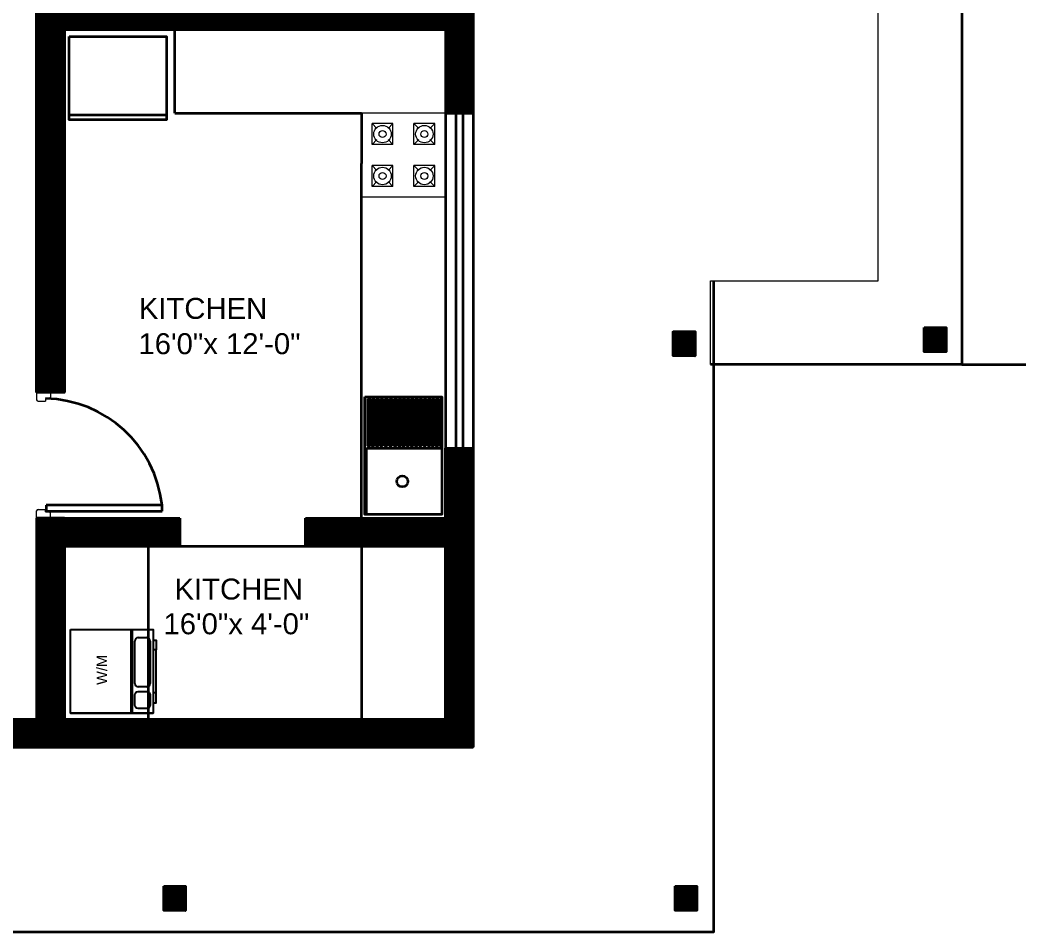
# Model space of a CAD drawing. Extents: x 47729 to 53274, y 8584 to 9735.
# Drawn here: x 48132.4 to 48418.6, y 8883.9 to 9145.2 of the extents above; entities that cross this region are included whole.
import ezdxf

# ---------------------------------------------------------------- set-up
doc = ezdxf.new("R2010")
doc.units = 0
doc.header["$LTSCALE"] = 100
doc.header["$MEASUREMENT"] = 0
doc.layers.get('0').update_dxf_attribs({"color": 250, "lineweight": 9})
doc.layers.add('A-FITTINGS', color=8, linetype='Continuous')
doc.layers.add('TEXT', color=7, linetype='Continuous')
for name, color, linetype, lineweight in [('new interiors', 23, 'Continuous', 13), ('wall', 2, 'Continuous', 35), ('win', 5, 'Continuous', 9)]:
    doc.layers.add(name, color=color, linetype=linetype, lineweight=lineweight)
doc.styles.add('ARIAL', font='arial.ttf')
doc.styles.get("Standard").update_dxf_attribs({"font": 'arial.ttf'})

# ---------------------------------------------------------------- blocks, each defined once
blk = doc.blocks.new('A$C6B7C4668')
for p, q in [((22.8, 22.8), (0, 22.8)), ((0, 22.8), (0, 0)), ((22.8, 0), (22.8, 22.8)), ((2.85, 19.95), (4.19, 18.61)), ((2.85, 19.95), (8.55, 19.95)), ((2.85, 14.25), (2.85, 19.95)), ((7.21, 18.61), (8.55, 19.95)), ((8.55, 14.25), (8.55, 19.95)), ((14.25, 19.95), (15.59, 18.61)), ((14.25, 19.95), (19.95, 19.95)), ((14.25, 14.25), (14.25, 19.95)), ((18.61, 18.61), (19.95, 19.95)), ((19.95, 14.25), (19.95, 19.95)), ((2.85, 14.25), (4.19, 15.59)), ((2.85, 14.25), (8.55, 14.25)), ((7.21, 15.59), (8.55, 14.25)), ((14.25, 14.25), (15.59, 15.59)), ((14.25, 14.25), (19.95, 14.25)), ((18.61, 15.59), (19.95, 14.25)), ((2.85, 8.55), (4.19, 7.21)), ((2.85, 8.55), (8.55, 8.55)), ((2.85, 2.85), (2.85, 8.55)), ((7.21, 7.21), (8.55, 8.55)), ((8.55, 2.85), (8.55, 8.55)), ((14.25, 8.55), (15.59, 7.21)), ((14.25, 2.85), (14.25, 8.55)), ((14.25, 8.55), (19.95, 8.55)), ((18.61, 7.21), (19.95, 8.55)), ((19.95, 2.85), (19.95, 8.55)), ((2.85, 2.85), (4.19, 4.19)), ((2.85, 2.85), (8.55, 2.85)), ((7.21, 4.19), (8.55, 2.85)), ((14.25, 2.85), (15.59, 4.19)), ((14.25, 2.85), (19.95, 2.85)), ((18.61, 4.19), (19.95, 2.85)), ((0, 0), (22.8, 0))]:
    blk.add_line(p, q)
for centre, radius in [((5.7, 17.1), 2.38), ((17.1, 17.1), 2.38), ((5.7, 17.1), 0.95), ((17.1, 17.1), 0.95), ((5.7, 5.7), 2.38), ((5.7, 5.7), 0.95), ((17.1, 5.7), 2.38), ((17.1, 5.7), 0.95)]:
    blk.add_circle(centre, radius)
blk = doc.blocks.new('STOVE2')
blk.add_blockref('A$C6B7C4668', (11531.17, 8747.54))
blk = doc.blocks.new('wash-m')
at = {"layer": 'A-FITTINGS'}
blk.add_line((0.6, 0), (0.6, -0.592), dxfattribs=at)
at = {"layer": 'A-FITTINGS', "extrusion": (0, 0, -1)}
for p, q in [((0, -0.4317), (0.6, -0.4317)), ((0, -0.4415), (0.6, -0.4415)), ((0.0581, -0.4841), (0.0581, -0.5457)), ((0.3855, -0.4594), (0.0827, -0.4594)), ((0.4102, -0.5457), (0.4102, -0.4841)), ((0.0827, -0.5703), (0.3855, -0.5703)), ((0.4537, -0.6137), (0.1463, -0.6137))]:
    blk.add_line(p, q, dxfattribs=at)
blk.add_lwpolyline([(0, 0), (0, -0.592), (-0.6, -0.592), (-0.6, 0)], close=True, dxfattribs=at)
blk.add_lwpolyline([(-0.5656, -0.5457), (-0.5656, -0.4841, -0.414214), (-0.5409, -0.4594), (-0.4686, -0.4594, -0.414214), (-0.4439, -0.4841), (-0.4439, -0.5457, -0.414214), (-0.4686, -0.5703), (-0.5409, -0.5703, -0.414214)], format="xyb", close=True, dxfattribs=at)
for points in [[(-0.0758, -0.5927), (-0.0758, -0.6137), (-0.1463, -0.6137), (-0.1463, -0.5927)], [(-0.5242, -0.5927), (-0.5242, -0.6137), (-0.4537, -0.6137), (-0.4537, -0.5927)]]:
    blk.add_lwpolyline(points, dxfattribs=at)
for centre, start, end in [((-0.0827, -0.4841), 0, 90), ((-0.3855, -0.4841), 90, 180), ((-0.0827, -0.5457), 270, 0), ((-0.3855, -0.5457), 180, 270)]:
    blk.add_arc(centre, 0.0247, start, end, dxfattribs=at)

msp = doc.modelspace()

# ---------------------------------------------------------------- hatches: boundary and pattern name
at = {"layer": 'wall', "ltscale": 0.12, "true_color": 0x636466}
h = msp.add_hatch(dxfattribs=at)
h.set_pattern_fill('ANSI32', color=251)
h.paths.add_polyline_path([(47879.5, 9517.16), (47873.27, 9517.16), (47873.27, 9510.16), (47879.5, 9510.16)])
h.paths.add_polyline_path([(48036.78, 9517.16), (48030.55, 9517.16), (48030.55, 9510.16), (48036.78, 9510.16)])
h.paths.add_polyline_path([(48182.77, 9517.16), (48176.54, 9517.16), (48176.54, 9510.16), (48182.77, 9510.16)])
h.paths.add_polyline_path([(48323.7, 9517.16), (48317.47, 9517.16), (48317.47, 9510.16), (48323.7, 9510.16)])
h.paths.add_polyline_path([(48326.33, 9357.82), (48320.1, 9357.82), (48320.1, 9350.82), (48326.33, 9350.82)])
h.paths.add_polyline_path([(48325.13, 9228.33), (48318.9, 9228.33), (48318.9, 9221.33), (48325.13, 9221.33)])
h.paths.add_polyline_path([(48398.89, 9227.48), (48392.66, 9227.48), (48392.66, 9220.47), (48398.89, 9220.47)])
h.paths.add_polyline_path([(48397.69, 9057.1), (48391.46, 9057.1), (48391.46, 9050.1), (48397.69, 9050.1)])
h.paths.add_polyline_path([(48325.77, 9055.95), (48319.54, 9055.95), (48319.54, 9048.95), (48325.77, 9048.95)])
h.paths.add_polyline_path([(48326.28, 8897.07), (48320.05, 8897.07), (48320.05, 8890.07), (48326.28, 8890.07)])
h.paths.add_polyline_path([(48179.8, 8897.07), (48173.57, 8897.07), (48173.57, 8890.07), (48179.8, 8890.07)])
h.paths.add_polyline_path([(47879.5, 9094.29), (47873.27, 9094.29), (47873.27, 9087.29), (47879.5, 9087.29)])
h.paths.add_polyline_path([(47879.5, 9251.85), (47873.27, 9251.85), (47873.27, 9244.84), (47879.5, 9244.84)])
h.paths.add_polyline_path([(47879.5, 9393.49), (47873.27, 9393.49), (47873.27, 9386.49), (47879.5, 9386.49)])
h = msp.add_hatch(dxfattribs=at)
h.set_pattern_fill('ANSI32', color=251)
h.paths.add_polyline_path([(47876.53, 8897.07), (47870.3, 8897.07), (47870.3, 8890.07), (47876.53, 8890.07)])
h.paths.add_polyline_path([(48033.81, 8897.07), (48027.58, 8897.07), (48027.58, 8890.07), (48033.81, 8890.07)])
h.paths.add_polyline_path([(47937.15, 9029.91), (47937.15, 9038.49), (47940.12, 9042.49), (47937.15, 9042.49), (47937.15, 9083.5), (47961.15, 9083.5), (47961.15, 9087.5), (47937.15, 9087.5), (47937.15, 9111.5), (47929.15, 9111.5), (47929.15, 9029.91), (47929.15, 8933.91), (47937.15, 8933.91), (47937.15, 8941.91), (47937.15, 8942.91)])
h.paths.add_polyline_path([(48262.25, 9022.49), (48254.25, 9022.49), (48254.25, 9002.49), (48214.15, 9002.49), (48214.15, 8994.49), (48254.25, 8994.49), (48254.25, 8944.91), (48145.15, 8944.91), (48145.15, 8994.49), (48178.15, 8994.49), (48178.15, 9002.49), (48137.15, 9002.49), (48137.15, 8944.91), (48081.15, 8944.91), (48073.15, 8944.91), (48073.15, 8936.91), (48262.25, 8936.91)])
h.paths.add_polyline_path([(47961.15, 9042.49), (47959.13, 9042.49), (47940.12, 9042.49), (47937.15, 9038.49), (47961.15, 9038.49)], flags=17)
h.paths.add_polyline_path([(48081.15, 9038.49), (48075.21, 9046.49), (48073.15, 9046.49), (48073.15, 9014.49), (48081.15, 9014.49)])
h.paths.add_polyline_path([(48081.15, 9046.49), (48075.21, 9046.49), (48081.15, 9038.49)], flags=17)
h.paths.add_polyline_path([(48145.15, 9142.49), (48254.25, 9142.49), (48254.25, 9118.49), (48262.25, 9118.49), (48262.25, 9150.49), (48137.15, 9150.49), (48137.15, 9038.49), (48145.15, 9038.49), (48145.15, 9046.49)])
h.paths.add_polyline_path([(47937.15, 9238.49), (47929.15, 9238.49), (47929.15, 9214.49), (47937.15, 9214.49)])
h.paths.add_polyline_path([(48081.15, 9238.49), (47973.15, 9238.49), (47973.15, 9232.49), (48081.15, 9232.49)])
h.paths.add_polyline_path([(48079.15, 9462.49), (48037.15, 9462.49), (48037.15, 9454.49), (48073.15, 9454.49), (48079.15, 9454.49)])
h.paths.add_polyline_path([(48079.15, 9454.49), (48073.15, 9454.49), (48073.15, 9439.41), (48073.32, 9439.41), (48073.32, 9438.41), (48073.31, 9435.47), (48073.32, 9435.47), (48073.32, 9434.47), (48073.28, 9416.41), (48073.32, 9416.41), (48073.32, 9415.41), (48073.31, 9412.46), (48073.32, 9412.46), (48073.32, 9411.46), (48073.26, 9391.1), (48073.32, 9391.1), (48073.32, 9390.1), (48073.31, 9387.15), (48073.32, 9387.15), (48073.32, 9386.15), (48073.24, 9370.69), (48073.32, 9370.69), (48073.32, 9369.69), (48073.15, 9354.49), (48079.15, 9354.49)], flags=16)
h.paths.add_polyline_path([(48177.15, 9462.49), (48115.15, 9462.49), (48115.15, 9454.49), (48135.15, 9454.49), (48135.15, 9360.49), (48109.15, 9360.49), (48109.15, 9354.49), (48133.15, 9354.49), (48141.15, 9354.49), (48141.15, 9454.49), (48177.15, 9454.49)])
h.paths.add_polyline_path([(48278.25, 9462.49), (48258.25, 9462.49), (48246.25, 9462.49), (48246.25, 9454.49), (48270.25, 9454.49), (48270.25, 9318.49), (48270.25, 9316.49), (48202.15, 9316.49), (48202.15, 9310.49), (48270.25, 9310.49), (48278.25, 9310.49)])
h.paths.add_polyline_path([(48145.15, 9310.49), (48165.15, 9310.49), (48169.15, 9310.49), (48169.15, 9318.49), (48137.15, 9318.49), (48137.15, 9310.49), (48137.15, 9232.49), (48201.64, 9232.49), (48278.25, 9232.49), (48278.25, 9238.49), (48270.25, 9238.49), (48205.2, 9238.49), (48205.2, 9238.49), (48204.19, 9238.49), (48145.15, 9238.49)])
h.paths.add_polyline_path([(48262.25, 9274.5), (48254.25, 9274.52), (48254.25, 9238.49), (48262.25, 9238.49)], flags=17)
h.paths.add_polyline_path([(47937.15, 9454.49), (47961.15, 9454.49), (47961.15, 9462.49), (47937.15, 9462.49), (47929.15, 9462.49), (47929.15, 9310.49), (47937.15, 9310.49), (48081.15, 9310.49), (48081.15, 9318.49), (47937.15, 9318.49)])

# ---------------------------------------------------------------- linework, layer by layer
at = {"layer": 'new interiors'}
for p, q in [((48378.25, 9070.49), (48378.25, 9208.49)), ((48330.25, 9046.49), (48330.25, 9070.49)), ((48330.25, 9070.49), (48378.25, 9070.49))]:
    msp.add_line(p, q, dxfattribs=at)
at = {"layer": 'wall', "linetype": 'ByBlock'}
for p, q in [((48402.25, 9232.49), (48402.25, 9046.49)), ((48137.15, 9038.49), (48137.15, 9150.49)), ((48262.25, 9150.49), (48262.25, 9118.49)), ((48145.15, 9142.49), (48254.25, 9142.49)), ((48145.15, 9142.49), (48145.15, 9046.49)), ((48228.2, 9142.49), (48236.2, 9142.49)), ((48254.25, 9142.49), (48254.25, 9118.49)), ((48262.25, 9142.49), (48262.25, 9130.49)), ((48254.25, 9118.49), (48262.25, 9118.49)), ((48145.15, 9046.49), (48145.15, 9038.49)), ((48402.25, 9046.49), (48330.25, 9046.49)), ((48145.15, 9038.49), (48137.15, 9038.49)), ((48254.25, 9022.49), (48254.25, 9002.49)), ((48254.25, 9022.49), (48262.25, 9022.49)), ((48254.25, 9002.49), (48254.25, 9022.49)), ((48262.25, 9022.49), (48262.25, 8936.91)), ((48145.15, 9002.49), (48137.15, 9002.49)), ((48137.15, 9002.49), (48137.15, 8944.91)), ((48137.15, 9002.49), (48178.15, 9002.49)), ((48178.15, 9002.49), (48178.15, 8994.49)), ((48214.15, 8994.49), (48214.15, 9002.49)), ((48214.15, 9002.49), (48254.25, 9002.49)), ((48145.15, 8994.49), (48145.15, 8944.91)), ((48145.15, 8994.49), (48178.15, 8994.49)), ((48214.15, 8994.49), (48254.25, 8994.49)), ((48254.25, 8944.91), (48254.25, 8994.49)), ((48081.15, 8944.91), (48137.15, 8944.91)), ((48145.15, 8944.91), (48254.25, 8944.91)), ((48073.15, 8936.91), (48262.25, 8936.91))]:
    msp.add_line(p, q, dxfattribs=at)
at = {"layer": 'wall', "color": 251, "ltscale": 0.12, "true_color": 0x636466}
for p, q in [((48176.71, 9118.49), (48176.71, 9142.49)), ((48176.71, 9118.49), (48230.25, 9118.49)), ((48230.25, 9118.49), (48230.25, 9104.06)), ((48230.25, 9026.49), (48230.25, 9104.06)), ((48402.25, 9046.49), (48664.55, 9046.49)), ((48230.25, 9002.49), (48230.25, 9026.49)), ((48169.15, 8994.49), (48169.15, 8944.91)), ((48178.15, 8994.49), (48214.15, 8994.49)), ((48214.15, 8994.49), (48214.15, 8994.49)), ((48230.25, 8994.49), (48230.25, 8944.91))]:
    msp.add_line(p, q, dxfattribs=at)
at = {"layer": 'wall', "color": 5, "ltscale": 0.12}
for p, q in [((48204.2, 9142.49), (48204.2, 9142.49)), ((48254.25, 9118.49), (48254.25, 9022.49)), ((48257.25, 9118.49), (48257.25, 9022.49)), ((48259.25, 9118.49), (48259.25, 9022.49)), ((48262.25, 9118.49), (48262.25, 9022.49)), ((48402.25, 9070.49), (48402.25, 9070.49)), ((48173.08, 9006.16), (48139.92, 9006.16)), ((48139.92, 9006.16), (48139.92, 9004.43)), ((48139.92, 9004.43), (48173.08, 9004.43)), ((48173.08, 9004.43), (48173.08, 9006.16)), ((48173.08, 9006.16), (48173.08, 9006.16))]:
    msp.add_line(p, q, dxfattribs=at)
at = {"layer": 'wall', "linetype": 'ByBlock'}
msp.add_lwpolyline([(48331.1, 9070.49), (48331.1, 8883.91), (47866, 8883.91), (47866, 9521.54)], dxfattribs=at)
at = {"layer": 'wall', "color": 251, "ltscale": 0.12, "true_color": 0x636466}
for points in [[(48146.5, 9140.45), (48174.33, 9140.45), (48174.33, 9116.55), (48146.5, 9116.55)], [(48146.5, 9118.02), (48174.33, 9118.02), (48174.33, 9116.55), (48146.5, 9116.55)], [(48231.14, 9037.24), (48253.24, 9037.24), (48253.24, 9003.53), (48231.14, 9003.53)], [(48232.06, 9036.63), (48232.58, 9036.63), (48232.58, 9023.19), (48232.06, 9023.19)], [(48233.19, 9036.63), (48233.71, 9036.63), (48233.71, 9023.19), (48233.19, 9023.19)], [(48234.44, 9036.63), (48234.96, 9036.63), (48234.96, 9023.19), (48234.44, 9023.19)], [(48235.66, 9036.63), (48236.18, 9036.63), (48236.18, 9023.19), (48235.66, 9023.19)], [(48236.92, 9036.63), (48237.44, 9036.63), (48237.44, 9023.19), (48236.92, 9023.19)], [(48238.26, 9036.63), (48238.78, 9036.63), (48238.78, 9023.19), (48238.26, 9023.19)], [(48239.6, 9036.63), (48240.12, 9036.63), (48240.12, 9023.19), (48239.6, 9023.19)], [(48240.86, 9036.63), (48241.38, 9036.63), (48241.38, 9023.19), (48240.86, 9023.19)], [(48241.99, 9036.63), (48242.51, 9036.63), (48242.51, 9023.19), (48241.99, 9023.19)], [(48243.2, 9036.63), (48243.72, 9036.63), (48243.72, 9023.19), (48243.2, 9023.19)], [(48244.37, 9036.63), (48244.9, 9036.63), (48244.9, 9023.19), (48244.37, 9023.19)], [(48245.63, 9036.63), (48246.15, 9036.63), (48246.15, 9023.19), (48245.63, 9023.19)], [(48246.8, 9036.63), (48247.32, 9036.63), (48247.32, 9023.19), (48246.8, 9023.19)], [(48248.06, 9036.63), (48248.58, 9036.63), (48248.58, 9023.19), (48248.06, 9023.19)], [(48249.32, 9036.63), (48249.84, 9036.63), (48249.84, 9023.19), (48249.32, 9023.19)], [(48250.36, 9036.63), (48250.88, 9036.63), (48250.88, 9023.19), (48250.36, 9023.19)], [(48251.53, 9036.63), (48252.05, 9036.63), (48252.05, 9023.19), (48251.53, 9023.19)], [(48252.72, 9036.63), (48253.24, 9036.63), (48253.24, 9023.19), (48252.72, 9023.19)], [(48231.61, 9022.54), (48253.24, 9022.54), (48253.24, 9003.53), (48231.61, 9003.53)]]:
    msp.add_lwpolyline(points, close=True, dxfattribs=at)
at = {"layer": 'wall', "color": 5, "ltscale": 0.12}
for points in [[(48319.54, 9055.95), (48325.77, 9055.95), (48325.77, 9048.95), (48319.54, 9048.95)], [(48391.46, 9057.1), (48397.69, 9057.1), (48397.69, 9050.1), (48391.46, 9050.1)], [(48173.57, 8897.07), (48179.8, 8897.07), (48179.8, 8890.07), (48173.57, 8890.07)], [(48320.05, 8897.07), (48326.28, 8897.07), (48326.28, 8890.07), (48320.05, 8890.07)]]:
    msp.add_lwpolyline(points, close=True, dxfattribs=at)
at = {"layer": 'wall', "color": 251, "ltscale": 0.12, "true_color": 0x636466}
msp.add_circle((48241.92, 9013), 1.6, dxfattribs=at)
at = {"layer": 'wall', "color": 5, "ltscale": 0.12}
msp.add_arc((48139, 9002.47), 34.28, 6.1761, 88.8091, dxfattribs=at)
at = {"layer": 'win'}
for p, q in [((48137.15, 9038.49), (48137.15, 9036.39)), ((48141.15, 9038.49), (48141.15, 9037.14)), ((48137.55, 9035.99), (48139.65, 9035.99)), ((48139.65, 9036.74), (48140.75, 9036.74)), ((48139.65, 9036.74), (48139.65, 9035.99)), ((48137.15, 9002.49), (48137.15, 9004.59)), ((48137.15, 9002.49), (48137.15, 9004.59)), ((48137.55, 9004.99), (48139.65, 9004.99)), ((48137.55, 9004.99), (48139.65, 9004.99)), ((48139.65, 9004.24), (48139.65, 9004.99)), ((48139.65, 9004.24), (48139.65, 9004.99)), ((48139.65, 9004.24), (48140.75, 9004.24)), ((48139.65, 9004.24), (48140.75, 9004.24)), ((48141.15, 9002.49), (48141.15, 9003.84)), ((48141.15, 9002.49), (48141.15, 9003.84))]:
    msp.add_line(p, q, dxfattribs=at)
for centre, start, end in [((48137.55, 9036.39), 180, 270), ((48140.75, 9037.14), 270, 0), ((48137.55, 9004.59), 90, 180), ((48137.55, 9004.59), 90, 180), ((48140.75, 9003.84), 0, 90), ((48140.75, 9003.84), 0, 90)]:
    msp.add_arc(centre, 0.4, start, end, dxfattribs=at)

# ---------------------------------------------------------------- block references
at = {"layer": 'new interiors', "linetype": 'ByBlock', "lineweight": 30, "ltscale": 0.1, "xscale": 1.05263157893205, "yscale": 1.052631578961154, "zscale": 1.052631578947569, "rotation": 90}
msp.add_blockref('STOVE2', (57462.18, -3043.58), dxfattribs=at)
at = {"layer": 'new interiors', "xscale": -40, "yscale": 40, "zscale": 40, "rotation": 90}
msp.add_blockref('wash-m', (48146.89, 8970.56), dxfattribs=at)

# ---------------------------------------------------------------- texts
at = {"layer": 'TEXT'}
for s, p in [('KITCHEN', (48166.43, 9059.56)), ('16\'0"x 12\'-0"', (48166.33, 9049.45)), ('KITCHEN', (48176.65, 8979.16)), ('16\'0"x 4\'-0"', (48173.5, 8969.21))]:
    msp.add_text(s, height=6, dxfattribs=at).set_placement(p)
at = {"layer": 'TEXT', "insert": (48154.33, 8963.31), "char_height": 3, "width": 46.0788, "attachment_point": 3, "rotation": 90, "style": 'ARIAL'}
msp.add_mtext('{\\fArial|b0|i0|c0|p34;W/M}', dxfattribs=at)

doc.saveas('drawing.dxf')
